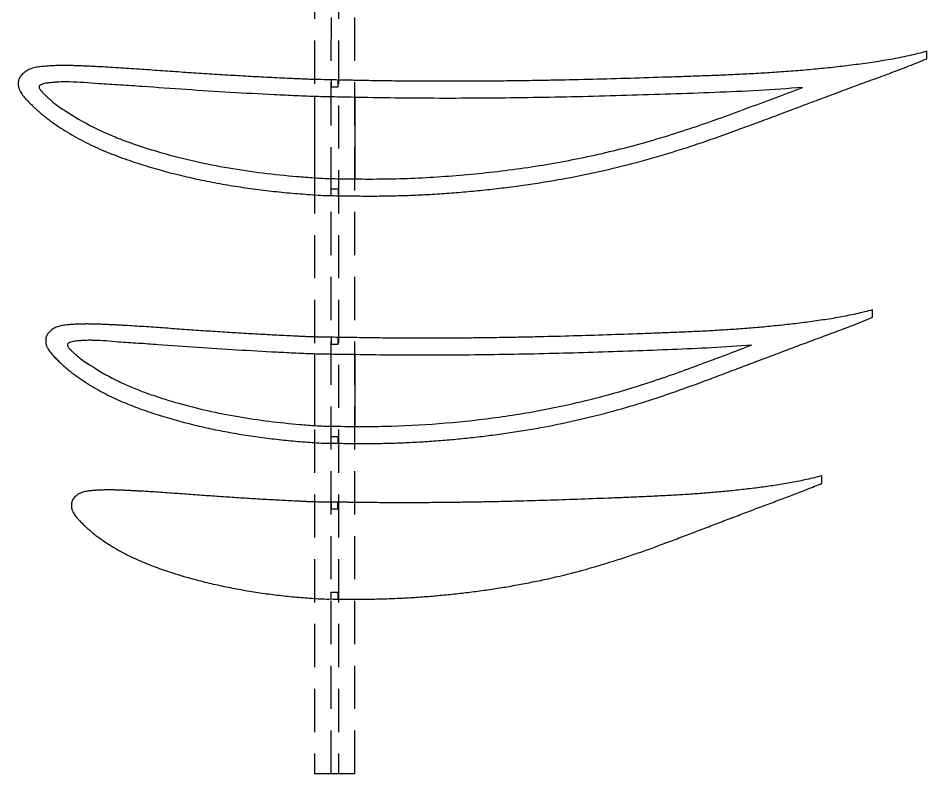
# Model space of a CAD drawing. Header units: millimetres. Extents: x -6564 to 404, y -3346 to 414.
# Drawn here: x -653.5 to -386.4, y -29.6 to 192.4 of the extents above; entities that cross this region are included whole.
import ezdxf

# ---------------------------------------------------------------- set-up
doc = ezdxf.new("R2010")
doc.units = ezdxf.units.MM
doc.linetypes.add('DASHED', pattern=[19.05, 12.7, -6.35])
for name, color, linetype in [('10', 7, 'Continuous'), ('11', 80, 'Continuous'), ('111', 140, 'DASHED')]:
    doc.layers.add(name, color=color, linetype=linetype)

msp = doc.modelspace()

# ---------------------------------------------------------------- linework, layer by layer
at = {"color": 7, "linetype": 'Continuous', "lineweight": 25}
for p, q in [((-386.3692, 180.5095), (-386.3671, 182.6941)), ((-639.0029, 164.7942), (-639.0027, 164.7944)), ((-402.3239, 104.5363), (-402.321, 106.7315)), ((-631.8319, 90.155), (-631.8317, 90.1552))]:
    msp.add_line(p, q, dxfattribs=at)
for points, knots in [([(-386.3671, 182.6941), (-387.243, 182.4346), (-389.0138, 181.9811), (-391.6803, 181.346), (-394.3639, 180.784), (-397.0585, 180.278), (-399.7623, 179.8229), (-402.4726, 179.4078), (-405.1875, 179.0232), (-407.9061, 178.6638), (-410.6278, 178.3276), (-414.2604, 177.9081), (-418.8076, 177.4388), (-424.2726, 176.9567), (-429.7437, 176.5443), (-435.2199, 176.1989), (-440.6996, 175.9087), (-446.1818, 175.6631), (-451.6657, 175.4503), (-457.1505, 175.2577), (-464.4643, 175.0144), (-473.6072, 174.7223), (-484.5799, 174.4141), (-493.7248, 174.2074), (-501.0409, 174.0763), (-506.528, 173.9951), (-512.0149, 173.9307), (-517.5017, 173.8868), (-522.9882, 173.86), (-528.4742, 173.8539), (-533.9596, 173.8687), (-539.4444, 173.9079), (-544.0143, 173.9592), (-547.6698, 174.0119), (-550.4111, 174.0592), (-552.6953, 174.101), (-554.5225, 174.1411), (-556.3495, 174.1775), (-558.633, 174.2238), (-560.46, 174.2576), (-562.3952, 174.2997), (-563.9277, 174.3322), (-565.9709, 174.3816), (-567.5031, 174.4257), (-569.0349, 174.4824), (-570.5661, 174.5514), (-572.0973, 174.62), (-574.139, 174.7093), (-576.6904, 174.8311), (-579.7518, 174.9829), (-582.8126, 175.141), (-586.8929, 175.3628), (-590.9722, 175.5974), (-595.0503, 175.8469), (-598.1084, 176.0397), (-601.166, 176.2384), (-604.2231, 176.4428), (-607.2798, 176.6522), (-610.336, 176.8654), (-613.392, 177.0817), (-616.4479, 177.2983), (-619.5039, 177.5113), (-622.5605, 177.7152), (-625.6179, 177.9054), (-628.1666, 178.0479), (-630.206, 178.1545), (-631.7356, 178.2313), (-633.2654, 178.3051), (-634.7954, 178.3743), (-636.3258, 178.4338), (-637.8567, 178.4797), (-639.3881, 178.5021), (-640.9197, 178.5009), (-642.4509, 178.466), (-643.9812, 178.4028), (-645.5091, 178.2961), (-647.0342, 178.156), (-648.5525, 177.9458), (-649.7836, 177.5903), (-650.7066, 177.1511), (-651.2529, 176.8205), (-651.6645, 176.5187), (-652.0621, 176.1988), (-652.4292, 175.8433), (-652.7164, 175.5016), (-652.8708, 175.2992), (-652.9793, 175.1419), (-653.0789, 174.9789), (-653.1674, 174.8095), (-653.2464, 174.6355), (-653.3254, 174.4624), (-653.3949, 174.2857), (-653.4408, 174.1013), (-653.4765, 173.9145), (-653.5029, 173.7255), (-653.5215, 173.5355), (-653.5366, 173.2809), (-653.5415, 172.9614), (-653.5064, 172.6437), (-653.4719, 172.3917), (-653.4338, 172.2044), (-653.3851, 172.0195), (-653.3109, 171.7756), (-653.1996, 171.4767), (-653.0375, 171.1299), (-652.7979, 170.6791), (-652.4529, 170.1418), (-651.9956, 169.5274), (-651.5056, 168.9387), (-650.9932, 168.3696), (-650.4638, 167.8164), (-649.9259, 167.2713), (-649.2006, 166.5528), (-648.2733, 165.6758), (-647.1289, 164.6577), (-645.9495, 163.6804), (-644.7425, 162.7377), (-643.0993, 161.5251), (-640.9893, 160.0876), (-638.3875, 158.47), (-635.7211, 156.9612), (-632.9976, 155.5581), (-630.2225, 154.2603), (-627.4045, 153.0584), (-624.5545, 151.9349), (-621.6764, 150.8851), (-618.7754, 149.9005), (-615.854, 148.9778), (-612.9149, 148.1129), (-609.9612, 147.2992), (-606.9946, 146.5338), (-604.0158, 145.8162), (-601.026, 145.1458), (-597.0261, 144.3142), (-592.0033, 143.3869), (-586.9555, 142.6045), (-582.9057, 142.0587), (-579.863, 141.6902), (-576.8157, 141.3595), (-573.7648, 141.0623), (-570.7097, 140.8111), (-567.6531, 140.575), (-564.5941, 140.3703), (-562.5527, 140.2857), (-561.5325, 140.2634)], [0, 0, 0, 0, 0.00737426, 0.01474851, 0.02212277, 0.02949703, 0.03687129, 0.04424554, 0.0516198, 0.05899406, 0.06636831, 0.07374257, 0.08849108, 0.1032396, 0.11798811, 0.13273663, 0.14748514, 0.16223365, 0.17698217, 0.19173068, 0.2064792, 0.23597622, 0.26547325, 0.29497028, 0.3097188, 0.32446731, 0.33921582, 0.35396434, 0.36871285, 0.38346137, 0.39820988, 0.41295839, 0.42770691, 0.43508116, 0.44245542, 0.44982968, 0.45351681, 0.45720394, 0.46457819, 0.47195245, 0.47195245, 0.48020319, 0.48432856, 0.48845394, 0.49257931, 0.49670468, 0.50083005, 0.50495542, 0.51320616, 0.52145691, 0.52970765, 0.53795839, 0.55445988, 0.56271062, 0.57096137, 0.57921211, 0.58746285, 0.59571359, 0.60396434, 0.61221508, 0.62046582, 0.62871657, 0.63696731, 0.64521805, 0.6534688, 0.65759417, 0.66171954, 0.66584491, 0.66997028, 0.67409565, 0.67822102, 0.6823464, 0.68647177, 0.69059714, 0.69472251, 0.69884788, 0.70297325, 0.70709862, 0.711224, 0.71328668, 0.71534937, 0.71638071, 0.71741205, 0.71947474, 0.72050608, 0.72102175, 0.72153742, 0.7220531, 0.72256877, 0.72308444, 0.72360011, 0.72411578, 0.72463145, 0.72514712, 0.7256628, 0.72617847, 0.72669414, 0.72772548, 0.72875682, 0.7292725, 0.72978817, 0.73030384, 0.73081951, 0.73185085, 0.7328822, 0.73391354, 0.73597622, 0.73803891, 0.7401016, 0.74216428, 0.74422697, 0.74628965, 0.74835234, 0.75247771, 0.75660308, 0.76072845, 0.76485383, 0.7689792, 0.77722994, 0.78548068, 0.79373143, 0.80198217, 0.81023291, 0.81848365, 0.8267344, 0.83498514, 0.84323588, 0.85148663, 0.85973737, 0.86798811, 0.87623886, 0.8844896, 0.89274034, 0.90099108, 0.91749257, 0.93399406, 0.9422448, 0.95049554, 0.95874629, 0.96699703, 0.97524777, 0.98349851, 0.99174926, 1, 1, 1, 1]), ([(-561.5325, 140.2634), (-560.5881, 140.2574), (-558.6994, 140.2419), (-555.8666, 140.2036), (-553.034, 140.1569), (-550.2009, 140.1471), (-547.3679, 140.1566), (-543.5907, 140.2106), (-539.8147, 140.3124), (-536.0403, 140.4664), (-532.2675, 140.6517), (-527.5549, 140.9478), (-521.9065, 141.3979), (-516.2668, 141.9461), (-510.6369, 142.5876), (-505.019, 143.3264), (-499.4149, 144.1641), (-491.9656, 145.4247), (-482.7041, 147.2797), (-471.6938, 149.9721), (-462.616, 152.5813), (-455.4203, 154.8837), (-448.2649, 157.3088), (-441.1615, 159.8818), (-434.0816, 162.5181), (-428.7772, 164.51), (-423.4729, 166.5022), (-418.1681, 168.4928), (-412.86, 170.475), (-408.4325, 172.1158), (-404.8876, 173.4202), (-402.2267, 174.3927), (-399.5662, 175.366), (-396.908, 176.3459), (-394.257, 177.345), (-391.6137, 178.3648), (-388.9837, 179.4182), (-387.2364, 180.1355), (-386.3692, 180.5095)], [0, 0, 0, 0, 0.015625, 0.03125, 0.046875, 0.0625, 0.078125, 0.09375, 0.125, 0.140625, 0.15625, 0.1875, 0.21875, 0.25, 0.28125, 0.3125, 0.34375, 0.375, 0.4375, 0.5, 0.5625, 0.59375, 0.625, 0.6875, 0.71875, 0.75, 0.78125, 0.8125, 0.84375, 0.875, 0.890625, 0.90625, 0.921875, 0.9375, 0.953125, 0.96875, 0.984375, 1, 1, 1, 1]), ([(-629.9654, 173.1337), (-632.7843, 173.4311), (-635.8707, 173.6418), (-639.7374, 173.6865), (-641.0392, 173.6734), (-642.4998, 173.5842), (-643.4561, 173.5021), (-644.3083, 173.4235), (-645.0495, 173.3414), (-645.5263, 173.2665), (-646.0959, 173.1419), (-646.3879, 173.0618), (-646.806, 172.8822), (-647.0669, 172.7429), (-647.2988, 172.5577), (-647.389, 172.4187), (-647.429, 172.3005), (-647.3805, 172.0841), (-647.2951, 171.7685), (-647.1267, 171.4575), (-646.9238, 171.1904), (-646.6239, 170.8533), (-646.3455, 170.5651), (-645.9349, 170.148), (-645.6026, 169.816), (-645.1903, 169.4024), (-644.792, 169.0191), (-644.3365, 168.6428), (-643.8217, 168.2024), (-642.184, 166.7955), (-640.5382, 165.6448), (-639.0029, 164.7942)], [0, 0, 0, 0, 0.29034325, 0.31690054, 0.39608952, 0.42363325, 0.46682136, 0.49439544, 0.51133129, 0.54318045, 0.54373095, 0.57112327, 0.57425783, 0.58988802, 0.60068811, 0.60471976, 0.60616308, 0.61383997, 0.62769972, 0.64058942, 0.6498471, 0.66183685, 0.68661545, 0.69104151, 0.72189594, 0.73472045, 0.75089149, 0.77859868, 0.79518131, 0.82032698, 1, 1, 1, 1]), ([(-422.8786, 172.0664), (-427.1848, 171.7042), (-431.4939, 171.4092), (-440.1166, 170.9224), (-444.4301, 170.7289), (-453.0593, 170.3916), (-457.3748, 170.2458), (-466.0063, 169.9613), (-470.3221, 169.8232), (-483.2712, 169.44), (-491.9058, 169.229), (-509.1808, 168.9423), (-517.8181, 168.8613), (-535.0921, 168.8509), (-543.7287, 168.9265), (-553.4444, 169.1145), (-554.5239, 169.1388), (-556.683, 169.1821), (-557.7625, 169.204), (-561.0011, 169.2666), (-563.1601, 169.3105), (-566.3986, 169.3898), (-567.4779, 169.4201), (-569.6353, 169.501), (-570.7134, 169.5519), (-572.8698, 169.648), (-573.9481, 169.6949), (-576.1043, 169.7959), (-577.1823, 169.8484), (-582.572, 170.1151), (-586.8825, 170.3487), (-595.5012, 170.858), (-599.8093, 171.1334), (-608.4237, 171.7144), (-612.7299, 172.0233), (-619.1897, 172.4767), (-621.3431, 172.6247), (-625.6513, 172.8982), (-627.8062, 173.0215), (-629.9618, 173.1335)], [0, 0, 0, 0, 0.0625, 0.0625, 0.125, 0.125, 0.1875, 0.1875, 0.25, 0.25, 0.375, 0.375, 0.5, 0.5, 0.625, 0.625, 0.640625, 0.640625, 0.65625, 0.65625, 0.6875, 0.6875, 0.703125, 0.703125, 0.71875, 0.71875, 0.734375, 0.734375, 0.75, 0.75, 0.8125, 0.8125, 0.875, 0.875, 0.9375, 0.9375, 0.96875, 0.96875, 1, 1, 1, 1]), ([(-561.4618, 145.263), (-559.9751, 145.2535), (-558.488, 145.2391), (-555.5132, 145.1988), (-554.0253, 145.1706), (-549.5646, 145.1351), (-546.5936, 145.1563), (-537.6887, 145.3483), (-531.7627, 145.6458), (-519.9307, 146.5634), (-514.0248, 147.1826), (-505.1811, 148.356), (-502.2348, 148.7881), (-496.3521, 149.7448), (-493.4244, 150.268), (-484.6838, 151.9781), (-478.9148, 153.3092), (-470.3449, 155.5809), (-467.5019, 156.3832), (-461.8432, 158.0774), (-459.0278, 158.9707), (-450.6164, 161.7645), (-445.0548, 163.7787), (-436.7323, 166.8654), (-433.9614, 167.9052), (-428.4201, 169.9861), (-425.6496, 171.027), (-422.8786, 172.0664)], [0, 0, 0, 0, 0.03125, 0.03125, 0.0625, 0.0625, 0.125, 0.125, 0.25, 0.25, 0.375, 0.375, 0.4375, 0.4375, 0.5, 0.5, 0.625, 0.625, 0.6875, 0.6875, 0.75, 0.75, 0.875, 0.875, 0.9375, 0.9375, 1, 1, 1, 1]), ([(-639.0027, 164.7944), (-636.1806, 162.9011), (-633.2523, 161.2488), (-628.7273, 159.0709), (-627.1965, 158.3959), (-624.1019, 157.1207), (-622.5383, 156.5199), (-619.3835, 155.3812), (-617.7926, 154.8423), (-614.5868, 153.8193), (-612.9707, 153.3351), (-608.0987, 151.9534), (-604.8303, 151.1273), (-598.2563, 149.6488), (-594.9506, 148.997), (-588.3048, 147.8531), (-584.9627, 147.3606), (-578.27, 146.5242), (-574.9172, 146.1765), (-569.8782, 145.7599), (-568.1979, 145.6283), (-564.8344, 145.3966), (-563.1508, 145.301), (-561.4618, 145.263)], [0, 0, 0, 0, 0.125, 0.125, 0.1875, 0.1875, 0.25, 0.25, 0.3125, 0.3125, 0.375, 0.375, 0.5, 0.5, 0.625, 0.625, 0.75, 0.75, 0.875, 0.875, 0.9375, 0.9375, 1, 1, 1, 1]), ([(-402.321, 106.7315), (-403.1204, 106.4994), (-404.7332, 106.0841), (-407.1627, 105.5069), (-409.606, 104.9918), (-412.0588, 104.5266), (-414.5193, 104.1057), (-416.9853, 103.7205), (-419.4551, 103.3628), (-421.9279, 103.0285), (-424.4032, 102.7156), (-427.7067, 102.3253), (-431.8412, 101.8881), (-436.8092, 101.4384), (-441.7817, 101.0519), (-446.7578, 100.7257), (-451.7364, 100.4493), (-456.7164, 100.2129), (-461.6974, 100.0058), (-466.6788, 99.8172), (-473.3208, 99.5774), (-481.6233, 99.2896), (-491.5876, 98.9824), (-499.893, 98.772), (-506.5386, 98.6345), (-511.5235, 98.5467), (-516.5091, 98.474), (-521.4955, 98.4205), (-526.4827, 98.3819), (-531.4708, 98.3625), (-536.4597, 98.3616), (-541.4495, 98.3836), (-545.6084, 98.4183), (-548.9359, 98.4568), (-551.4318, 98.492), (-553.5119, 98.5261), (-555.176, 98.5567), (-556.8403, 98.5799), (-558.9207, 98.6065), (-560.5854, 98.6307), (-562.3488, 98.6665), (-563.7454, 98.6879), (-565.6077, 98.7226), (-567.0043, 98.7571), (-568.4006, 98.8075), (-569.7963, 98.8734), (-571.1922, 98.9381), (-573.0536, 99.0203), (-575.38, 99.1346), (-578.1717, 99.2762), (-580.9635, 99.4231), (-584.6856, 99.6298), (-588.4075, 99.848), (-592.1291, 100.0801), (-594.9202, 100.2592), (-597.7111, 100.4439), (-600.5019, 100.6336), (-603.2926, 100.828), (-606.0831, 101.0264), (-608.8737, 101.2271), (-611.6645, 101.4281), (-614.4556, 101.626), (-617.2474, 101.8158), (-620.0402, 101.9928), (-622.3685, 102.1253), (-624.2316, 102.225), (-625.629, 102.2968), (-627.0267, 102.3661), (-628.4246, 102.4307), (-629.8229, 102.4863), (-631.2216, 102.53), (-632.6209, 102.5506), (-634.0205, 102.5505), (-635.4196, 102.5183), (-636.8181, 102.4615), (-638.2142, 102.3628), (-639.6081, 102.2358), (-640.9946, 102.0368), (-642.1165, 101.6995), (-642.9539, 101.2857), (-643.4497, 100.9779), (-643.8212, 100.6958), (-644.1805, 100.3986), (-644.5101, 100.0675), (-644.7661, 99.7499), (-644.9021, 99.561), (-644.9973, 99.4146), (-645.0841, 99.2631), (-645.1611, 99.1063), (-645.2291, 98.9455), (-645.2946, 98.7843), (-645.3492, 98.6194), (-645.3821, 98.4489), (-645.407, 98.2769), (-645.4252, 98.1034), (-645.4372, 97.9293), (-645.4469, 97.6965), (-645.4524, 97.4046), (-645.4221, 97.1141), (-645.398, 96.8829), (-645.3676, 96.7108), (-645.3264, 96.5409), (-645.2635, 96.3167), (-645.1674, 96.0413), (-645.0232, 95.7226), (-644.8099, 95.3076), (-644.4989, 94.8138), (-644.0851, 94.2493), (-643.6404, 93.7088), (-643.1742, 93.1867), (-642.6915, 92.6801), (-642.2014, 92.1806), (-641.5397, 91.5227), (-640.694, 90.7195), (-639.6503, 89.7867), (-638.5739, 88.8919), (-637.4726, 88.0282), (-635.9728, 86.9175), (-634.0462, 85.6016), (-631.671, 84.1198), (-629.2358, 82.739), (-626.7488, 81.4539), (-624.2141, 80.2662), (-621.6404, 79.1661), (-619.0378, 78.1369), (-616.409, 77.1768), (-613.7599, 76.2748), (-611.092, 75.4306), (-608.4083, 74.6387), (-605.7114, 73.8938), (-603.0029, 73.1931), (-600.2835, 72.5362), (-597.5543, 71.9226), (-593.9034, 71.1613), (-589.3195, 70.3127), (-584.7141, 69.5961), (-581.0198, 69.0963), (-578.2446, 68.7591), (-575.4657, 68.4557), (-572.6838, 68.1841), (-569.8986, 67.9523), (-567.1126, 67.7351), (-564.3237, 67.5618), (-562.4623, 67.5123), (-561.5325, 67.512)], [0, 0, 0, 0, 0.00737426, 0.01474851, 0.02212277, 0.02949703, 0.03687129, 0.04424554, 0.0516198, 0.05899406, 0.06636831, 0.07374257, 0.08849108, 0.1032396, 0.11798811, 0.13273663, 0.14748514, 0.16223365, 0.17698217, 0.19173068, 0.2064792, 0.23597622, 0.26547325, 0.29497028, 0.3097188, 0.32446731, 0.33921582, 0.35396434, 0.36871285, 0.38346137, 0.39820988, 0.41295839, 0.42770691, 0.43508116, 0.44245542, 0.44982968, 0.45351681, 0.45720394, 0.46457819, 0.47195245, 0.47195245, 0.48020319, 0.48432856, 0.48845394, 0.49257931, 0.49670468, 0.50083005, 0.50495542, 0.51320616, 0.52145691, 0.52970765, 0.53795839, 0.55445988, 0.56271062, 0.57096137, 0.57921211, 0.58746285, 0.59571359, 0.60396434, 0.61221508, 0.62046582, 0.62871657, 0.63696731, 0.64521805, 0.6534688, 0.65759417, 0.66171954, 0.66584491, 0.66997028, 0.67409565, 0.67822102, 0.6823464, 0.68647177, 0.69059714, 0.69472251, 0.69884788, 0.70297325, 0.70709862, 0.711224, 0.71328668, 0.71534937, 0.71638071, 0.71741205, 0.71947474, 0.72050608, 0.72102175, 0.72153742, 0.7220531, 0.72256877, 0.72308444, 0.72360011, 0.72411578, 0.72463145, 0.72514712, 0.7256628, 0.72617847, 0.72669414, 0.72772548, 0.72875682, 0.7292725, 0.72978817, 0.73030384, 0.73081951, 0.73185085, 0.7328822, 0.73391354, 0.73597622, 0.73803891, 0.7401016, 0.74216428, 0.74422697, 0.74628965, 0.74835234, 0.75247771, 0.75660308, 0.76072845, 0.76485383, 0.7689792, 0.77722994, 0.78548068, 0.79373143, 0.80198217, 0.81023291, 0.81848365, 0.8267344, 0.83498514, 0.84323588, 0.85148663, 0.85973737, 0.86798811, 0.87623886, 0.8844896, 0.89274034, 0.90099108, 0.91749257, 0.93399406, 0.9422448, 0.95049554, 0.95874629, 0.96699703, 0.97524777, 0.98349851, 0.99174926, 1, 1, 1, 1]), ([(-561.5325, 67.512), (-560.6736, 67.5039), (-558.9559, 67.4913), (-556.3795, 67.4649), (-553.8032, 67.4276), (-551.2265, 67.4272), (-548.65, 67.4423), (-545.215, 67.5022), (-541.781, 67.6037), (-538.3488, 67.7541), (-534.918, 67.9322), (-530.6328, 68.2135), (-525.4969, 68.6372), (-520.3691, 69.1498), (-515.2506, 69.7478), (-510.1431, 70.4336), (-505.0484, 71.209), (-498.2768, 72.3744), (-489.8582, 74.0841), (-479.8513, 76.5595), (-471.6016, 78.9546), (-465.0628, 81.0657), (-458.5612, 83.2889), (-452.1073, 85.6466), (-445.6747, 88.0613), (-440.8555, 89.886), (-436.0363, 91.7109), (-431.2165, 93.534), (-426.3941, 95.3503), (-422.3717, 96.8541), (-419.1513, 98.0502), (-416.7343, 98.9429), (-414.3171, 99.8351), (-411.9021, 100.7331), (-409.4933, 101.6476), (-407.0915, 102.5806), (-404.7006, 103.5411), (-403.1129, 104.197), (-402.3239, 104.5363)], [0, 0, 0, 0, 0.015625, 0.03125, 0.046875, 0.0625, 0.078125, 0.09375, 0.125, 0.140625, 0.15625, 0.1875, 0.21875, 0.25, 0.28125, 0.3125, 0.34375, 0.375, 0.4375, 0.5, 0.5625, 0.59375, 0.625, 0.6875, 0.71875, 0.75, 0.78125, 0.8125, 0.84375, 0.875, 0.890625, 0.90625, 0.921875, 0.9375, 0.953125, 0.96875, 0.984375, 1, 1, 1, 1]), ([(-624.0395, 97.2062), (-626.4622, 97.4817), (-629.1148, 97.6968), (-632.4408, 97.7638), (-633.561, 97.761), (-634.8172, 97.6804), (-635.6396, 97.6062), (-636.3729, 97.5408), (-637.0104, 97.4696), (-637.4208, 97.4026), (-637.909, 97.2914), (-638.1586, 97.22), (-638.5189, 97.0628), (-638.7452, 96.9415), (-638.9412, 96.7771), (-639.0181, 96.6597), (-639.0579, 96.5596), (-639.0488, 96.3739), (-639.0023, 96.0912), (-638.8766, 95.8103), (-638.7104, 95.5751), (-638.4537, 95.2838), (-638.2135, 95.0361), (-637.8575, 94.6798), (-637.5681, 94.3979), (-637.2062, 94.0496), (-636.8575, 93.7262), (-636.4653, 93.4032), (-636.018, 93.0296), (-634.5883, 91.844), (-633.1618, 90.8717), (-631.8319, 90.155)], [0, 0, 0, 0, 0.29034325, 0.31690054, 0.39608952, 0.42363325, 0.46682136, 0.49439544, 0.51133129, 0.54318045, 0.54373095, 0.57112327, 0.57425783, 0.58988802, 0.60068811, 0.60471976, 0.60616308, 0.61383997, 0.62769972, 0.64058942, 0.6498471, 0.66183685, 0.68661545, 0.69104151, 0.72189594, 0.73472045, 0.75089149, 0.77859868, 0.79518131, 0.82032698, 1, 1, 1, 1]), ([(-437.9349, 96.3392), (-445.6761, 95.718), (-453.4283, 95.3345), (-465.0617, 94.8696), (-468.9402, 94.7302), (-476.6975, 94.4559), (-480.5763, 94.3237), (-492.2142, 93.9569), (-499.9752, 93.7552), (-515.5009, 93.4701), (-523.2637, 93.3838), (-538.7891, 93.347), (-546.5518, 93.3999), (-556.255, 93.5736), (-558.1957, 93.5929), (-561.1067, 93.6379), (-562.077, 93.6588), (-564.0176, 93.6918), (-564.9881, 93.7072), (-566.9283, 93.7514), (-567.8978, 93.7821), (-569.8357, 93.8663), (-570.8042, 93.9139), (-573.7107, 94.0443), (-575.6478, 94.1401), (-581.4587, 94.4371), (-585.3315, 94.6533), (-593.0748, 95.1236), (-596.9454, 95.3767), (-604.6851, 95.9092), (-608.554, 96.192), (-614.3579, 96.6057), (-616.2927, 96.7408), (-620.1635, 96.9906), (-622.0997, 97.1031), (-624.0364, 97.206)], [0, 0, 0, 0, 0.125, 0.125, 0.1875, 0.1875, 0.25, 0.25, 0.375, 0.375, 0.5, 0.5, 0.625, 0.625, 0.65625, 0.65625, 0.671875, 0.671875, 0.6875, 0.6875, 0.703125, 0.703125, 0.71875, 0.71875, 0.75, 0.75, 0.8125, 0.8125, 0.875, 0.875, 0.9375, 0.9375, 0.96875, 0.96875, 1, 1, 1, 1]), ([(-561.5082, 72.512), (-560.184, 72.4995), (-558.8601, 72.4905), (-556.2115, 72.4627), (-554.8865, 72.4404), (-552.2389, 72.4241), (-550.916, 72.4278), (-548.2714, 72.4488), (-546.95, 72.4711), (-540.3467, 72.6247), (-535.076, 72.894), (-524.5576, 73.7148), (-519.3097, 74.2651), (-508.8369, 75.6457), (-503.6121, 76.4775), (-495.7959, 77.984), (-493.1948, 78.5285), (-488.0264, 79.7005), (-485.4557, 80.3285), (-480.3402, 81.6642), (-477.7954, 82.3718), (-472.7311, 83.8654), (-470.2119, 84.6523), (-462.6893, 87.1207), (-457.7205, 88.9089), (-450.2917, 91.667), (-447.8194, 92.5985), (-442.8767, 94.4674), (-440.406, 95.4039), (-437.9349, 96.3392)], [0, 0, 0, 0, 0.03125, 0.03125, 0.0625, 0.0625, 0.09375, 0.09375, 0.125, 0.125, 0.25, 0.25, 0.375, 0.375, 0.5, 0.5, 0.5625, 0.5625, 0.625, 0.625, 0.6875, 0.6875, 0.75, 0.75, 0.875, 0.875, 0.9375, 0.9375, 1, 1, 1, 1]), ([(-631.8317, 90.1552), (-629.2712, 88.4443), (-626.6145, 86.95), (-622.5084, 84.9819), (-621.1192, 84.3719), (-618.3118, 83.2177), (-616.8933, 82.6737), (-614.031, 81.6431), (-612.588, 81.1545), (-609.6797, 80.2277), (-608.2132, 79.7887), (-603.796, 78.5363), (-600.8327, 77.7871), (-594.872, 76.4455), (-591.8745, 75.8538), (-585.8483, 74.8146), (-582.818, 74.3663), (-576.7503, 73.6056), (-573.7107, 73.2892), (-569.1429, 72.907), (-567.6198, 72.7847), (-564.5696, 72.5849), (-563.042, 72.5124), (-561.508, 72.512)], [0, 0, 0, 0, 0.125, 0.125, 0.1875, 0.1875, 0.25, 0.25, 0.3125, 0.3125, 0.375, 0.375, 0.5, 0.5, 0.625, 0.625, 0.75, 0.75, 0.875, 0.875, 0.9375, 0.9375, 1, 1, 1, 1])]:
    msp.add_open_spline(points, degree=3, knots=knots, dxfattribs=at)
for points in [[(-629.9618, 173.1335), (-629.963, 173.1336), (-629.9642, 173.1336), (-629.9655, 173.1337)], [(-624.0364, 97.206), (-624.0374, 97.206), (-624.0385, 97.2061), (-624.0396, 97.2062)]]:
    msp.add_open_spline(points, degree=3, dxfattribs=at)
at = {"layer": '10'}
for p, q in [((-561.465, 174.2795), (-561.465, 172.2795)), ((-559.465, 172.2795), (-559.465, 174.239)), ((-561.465, 172.2795), (-559.465, 172.2795)), ((-566.3856, 169.3909), (-566.3856, 145.5035)), ((-554.5325, 169.1383), (-554.5325, 145.1823)), ((-561.5325, 140.2634), (-561.4833, 142.2628)), ((-561.4833, 142.2628), (-559.4833, 142.2628)), ((-559.4833, 142.2628), (-559.4833, 140.2473)), ((-561.49, 98.649), (-561.49, 96.649)), ((-561.49, 96.649), (-559.49, 96.649)), ((-559.49, 96.649), (-559.49, 98.6151)), ((-566.3856, 93.7396), (-566.3856, 72.7042)), ((-554.5325, 93.5427), (-554.5325, 72.4404)), ((-561.5325, 67.512), (-561.5325, 69.512)), ((-561.5325, 69.512), (-559.5325, 69.512)), ((-559.5325, 69.512), (-559.5325, 67.4949)), ((-561.5061, 50.1908), (-561.5061, 48.1908)), ((-561.5061, 48.1908), (-559.5061, 48.1908)), ((-559.5061, 48.1908), (-559.5061, 50.1651)), ((-561.5155, 21.7466), (-561.5155, 23.7466)), ((-561.5155, 23.7466), (-559.5155, 23.7466)), ((-559.5155, 23.7466), (-559.5099, 21.7288))]:
    msp.add_line(p, q, dxfattribs=at)
at = {"layer": '11', "linetype": 'Continuous', "lineweight": 25}
msp.add_line((-417.2363, 55.7573), (-417.2327, 57.9626), dxfattribs=at)
for points, knots in [([(-417.2327, 57.9626), (-417.9606, 57.756), (-419.4255, 57.3765), (-421.6333, 56.8534), (-423.8519, 56.3823), (-426.0786, 55.9551), (-428.3115, 55.5663), (-430.5488, 55.209), (-432.7893, 54.8764), (-435.0323, 54.5656), (-437.2772, 54.2745), (-440.2728, 53.9116), (-444.0213, 53.5044), (-448.5243, 53.0849), (-453.0304, 52.7226), (-457.5388, 52.4145), (-462.0486, 52.151), (-466.559, 51.9231), (-471.0696, 51.7214), (-475.5801, 51.5367), (-481.5937, 51.3001), (-489.1101, 51.0162), (-498.131, 50.7101), (-505.6511, 50.4961), (-511.6696, 50.3526), (-516.1847, 50.2586), (-520.7014, 50.1783), (-525.2198, 50.1157), (-529.7401, 50.0662), (-534.2624, 50.0342), (-538.7868, 50.0186), (-543.3136, 50.0245), (-547.088, 50.0438), (-550.1088, 50.0689), (-552.3751, 50.0928), (-554.2642, 50.1196), (-555.7759, 50.1415), (-557.2879, 50.1523), (-559.1783, 50.1604), (-560.6913, 50.1756), (-562.2939, 50.2055), (-563.5635, 50.2167), (-565.2564, 50.2376), (-566.5263, 50.2632), (-567.7959, 50.3077), (-569.0648, 50.3707), (-570.3341, 50.4316), (-572.0269, 50.5072), (-574.1427, 50.6146), (-576.6823, 50.7467), (-579.2224, 50.8831), (-582.6094, 51.0755), (-585.9971, 51.2784), (-589.3851, 51.4943), (-591.9265, 51.6606), (-594.468, 51.8321), (-597.0097, 52.008), (-599.5515, 52.1885), (-602.0936, 52.373), (-604.6359, 52.5591), (-607.1786, 52.7455), (-609.7219, 52.9293), (-612.2661, 53.1058), (-614.8113, 53.2705), (-616.9335, 53.3938), (-618.6317, 53.4869), (-619.9055, 53.5541), (-621.1796, 53.6192), (-622.4539, 53.6794), (-623.7286, 53.7316), (-625.0038, 53.7731), (-626.2795, 53.792), (-627.5556, 53.793), (-628.8312, 53.7633), (-630.1064, 53.7124), (-631.3792, 53.6212), (-632.6502, 53.5064), (-633.9136, 53.3179), (-634.9333, 52.9978), (-635.6906, 52.6076), (-636.1392, 52.3212), (-636.4732, 52.0575), (-636.7968, 51.7814), (-637.0912, 51.4732), (-637.3179, 51.1781), (-637.4368, 51.0019), (-637.5194, 50.8657), (-637.5943, 50.725), (-637.6607, 50.58), (-637.7183, 50.4314), (-637.7711, 50.2814), (-637.8118, 50.1277), (-637.8326, 49.9701), (-637.8475, 49.8118), (-637.8579, 49.6529), (-637.8637, 49.4937), (-637.8683, 49.2812), (-637.8743, 49.0151), (-637.8485, 48.7501), (-637.8342, 48.5383), (-637.8111, 48.3805), (-637.777, 48.2247), (-637.7246, 48.0188), (-637.6426, 47.7655), (-637.5152, 47.4731), (-637.3265, 47.0916), (-637.0474, 46.6384), (-636.6742, 46.1205), (-636.2718, 45.6251), (-635.849, 45.147), (-635.41, 44.6839), (-634.9645, 44.2271), (-634.3623, 43.626), (-633.5928, 42.8918), (-632.6433, 42.0388), (-631.6634, 41.2211), (-630.6609, 40.4314), (-629.2954, 39.416), (-627.5403, 38.2139), (-625.3771, 36.8589), (-623.158, 35.598), (-620.8923, 34.4232), (-618.5825, 33.3385), (-616.2372, 32.3337), (-613.8661, 31.3926), (-611.4704, 30.5164), (-609.057, 29.6918), (-606.6262, 28.921), (-604.1814, 28.1974), (-601.7247, 27.5169), (-599.2576, 26.8767), (-596.7809, 26.2765), (-594.2955, 25.716), (-590.971, 25.0205), (-586.7977, 24.2455), (-582.606, 23.5905), (-579.2443, 23.1336), (-576.7192, 22.8258), (-574.1914, 22.5479), (-571.6611, 22.3003), (-569.1285, 22.0866), (-566.5955, 21.887), (-564.0593, 21.7432), (-562.3663, 21.7263), (-561.521, 21.7467)], [0, 0, 0, 0, 0.00737426, 0.01474851, 0.02212277, 0.02949703, 0.03687129, 0.04424554, 0.0516198, 0.05899406, 0.06636831, 0.07374257, 0.08849108, 0.1032396, 0.11798811, 0.13273663, 0.14748514, 0.16223365, 0.17698217, 0.19173068, 0.2064792, 0.23597622, 0.26547325, 0.29497028, 0.3097188, 0.32446731, 0.33921582, 0.35396434, 0.36871285, 0.38346137, 0.39820988, 0.41295839, 0.42770691, 0.43508116, 0.44245542, 0.44982968, 0.45351681, 0.45720394, 0.46457819, 0.47195245, 0.47195245, 0.48020319, 0.48432856, 0.48845394, 0.49257931, 0.49670468, 0.50083005, 0.50495542, 0.51320616, 0.52145691, 0.52970765, 0.53795839, 0.55445988, 0.56271062, 0.57096137, 0.57921211, 0.58746285, 0.59571359, 0.60396434, 0.61221508, 0.62046582, 0.62871657, 0.63696731, 0.64521805, 0.6534688, 0.65759417, 0.66171954, 0.66584491, 0.66997028, 0.67409565, 0.67822102, 0.6823464, 0.68647177, 0.69059714, 0.69472251, 0.69884788, 0.70297325, 0.70709862, 0.711224, 0.71328668, 0.71534937, 0.71638071, 0.71741205, 0.71947474, 0.72050608, 0.72102175, 0.72153742, 0.7220531, 0.72256877, 0.72308444, 0.72360011, 0.72411578, 0.72463145, 0.72514712, 0.7256628, 0.72617847, 0.72669414, 0.72772548, 0.72875682, 0.7292725, 0.72978817, 0.73030384, 0.73081951, 0.73185085, 0.7328822, 0.73391354, 0.73597622, 0.73803891, 0.7401016, 0.74216428, 0.74422697, 0.74628965, 0.74835234, 0.75247771, 0.75660308, 0.76072845, 0.76485383, 0.7689792, 0.77722994, 0.78548068, 0.79373143, 0.80198217, 0.81023291, 0.81848365, 0.8267344, 0.83498514, 0.84323588, 0.85148663, 0.85973737, 0.86798811, 0.87623886, 0.8844896, 0.89274034, 0.90099108, 0.91749257, 0.93399406, 0.9422448, 0.95049554, 0.95874629, 0.96699703, 0.97524777, 0.98349851, 0.99174926, 1, 1, 1, 1]), ([(-561.521, 21.7467), (-560.7421, 21.7367), (-559.1844, 21.7267), (-556.8477, 21.7115), (-554.5112, 21.683), (-552.1744, 21.6915), (-549.8379, 21.7117), (-546.7228, 21.7771), (-543.6089, 21.8783), (-540.4967, 22.0254), (-537.3858, 22.1967), (-533.5003, 22.4643), (-528.8439, 22.8631), (-524.1949, 23.3426), (-519.5548, 23.8999), (-514.9247, 24.5361), (-510.3065, 25.2532), (-504.1687, 26.3296), (-496.5386, 27.9033), (-487.4702, 30.1758), (-479.9953, 32.3705), (-474.0709, 34.3027), (-468.1809, 36.3371), (-462.3345, 38.4935), (-456.5074, 40.7009), (-452.1419, 42.3691), (-447.7765, 44.0375), (-443.4104, 45.704), (-439.0422, 47.3651), (-435.3987, 48.7407), (-432.4819, 49.8356), (-430.2931, 50.6535), (-428.1036, 51.4698), (-425.9161, 52.2913), (-423.7338, 53.1267), (-421.5579, 53.9785), (-419.3905, 54.8521), (-417.9523, 55.4506), (-417.2363, 55.7573)], [0, 0, 0, 0, 0.015625, 0.03125, 0.046875, 0.0625, 0.078125, 0.09375, 0.125, 0.140625, 0.15625, 0.1875, 0.21875, 0.25, 0.28125, 0.3125, 0.34375, 0.375, 0.4375, 0.5, 0.5625, 0.59375, 0.625, 0.6875, 0.71875, 0.75, 0.78125, 0.8125, 0.84375, 0.875, 0.890625, 0.90625, 0.921875, 0.9375, 0.953125, 0.96875, 0.984375, 1, 1, 1, 1])]:
    msp.add_open_spline(points, degree=3, knots=knots, dxfattribs=at)
at = {"layer": '111'}
for p, q in [((-566.3856, 414.4465), (-566.3856, -29.626)), ((-561.5325, -29.626), (-561.3856, 414.4465)), ((-559.3856, 414.4465), (-559.3856, -29.626)), ((-554.5325, -29.626), (-554.5325, 414.4465)), ((-554.5325, -29.626), (-566.3856, -29.626))]:
    msp.add_line(p, q, dxfattribs=at)

doc.saveas('drawing.dxf')
